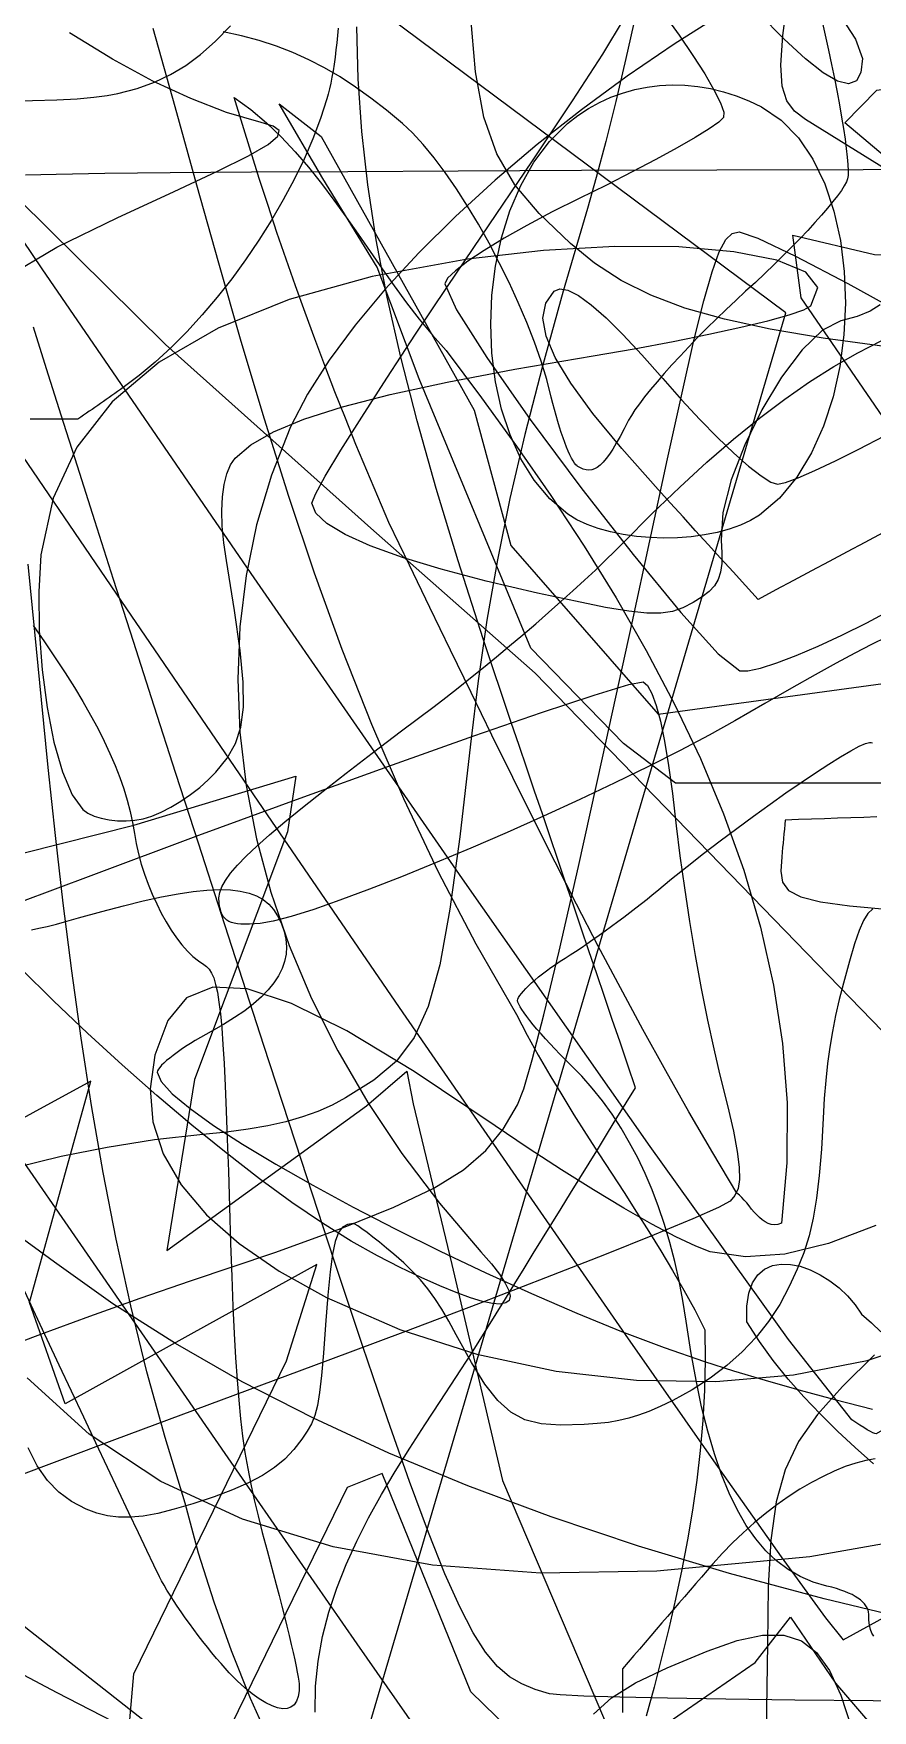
# Model space of a CAD drawing. Extents: x -75 to 75, y -75 to 75.
# Drawn here: x -47.17 to -26.06, y -52.89 to -10.71 of the extents above; entities that cross this region are included whole.
import ezdxf

# ---------------------------------------------------------------- set-up
doc = ezdxf.new("R2010")
doc.units = 0
for name, color, linetype in [('butterfly', 7, 'CONTINUOUS'), ('cat', 7, 'CONTINUOUS'), ('crown', 7, 'CONTINUOUS'), ('darth', 7, 'CONTINUOUS'), ('heart', 7, 'CONTINUOUS'), ('hellokitty', 7, 'CONTINUOUS'), ('ironman', 7, 'CONTINUOUS'), ('jackskellington', 7, 'CONTINUOUS'), ('m4', 7, 'CONTINUOUS'), ('mushroom', 7, 'CONTINUOUS'), ('nes', 7, 'CONTINUOUS'), ('skullbones', 7, 'CONTINUOUS'), ('star', 7, 'CONTINUOUS'), ('stormtrooper', 7, 'CONTINUOUS'), ('thundercats', 7, 'CONTINUOUS'), ('wolf', 7, 'CONTINUOUS')]:
    doc.layers.add(name, color=color, linetype=linetype)

msp = doc.modelspace()

# ---------------------------------------------------------------- linework, layer by layer
at = {"layer": 'butterfly', "color": 7}
for points in [[(-47.878706, -16.855834), (-46.57723, -16.084831), (-45.065696, -15.339849), (-43.62962, -14.682271), (-42.539372, -14.169953), (-41.762502, -13.78139), (-41.266556, -13.495132), (-41.019087, -13.289702), (-40.987636, -13.143652), (-41.139756, -13.035533), (-41.442993, -12.943867), (-42.308402, -12.690629), (-43.212185, -12.345161), (-44.165528, -11.901028), (-45.179643, -11.351767), (-46.265727, -10.690915)], [(-44.408237, -30.459058), (-44.191642, -30.392679), (-43.956774, -30.293873), (-43.711122, -30.167466), (-43.462171, -30.018255), (-43.217409, -29.85101), (-42.984321, -29.670557), (-42.770388, -29.481666), (-42.583103, -29.289162), (-42.295801, -28.931953), (-42.085043, -28.566955), (-41.948803, -28.154036), (-41.885057, -27.65312), (-41.891774, -27.024046), (-41.966944, -26.226769), (-42.108541, -25.221098), (-42.314529, -23.966987), (-42.379979, -23.517379), (-42.418389, -23.097319), (-42.430073, -22.71028), (-42.415285, -22.359619), (-42.374349, -22.048751), (-42.30755, -21.781148), (-42.215178, -21.56014), (-42.097534, -21.389198), (-41.702318, -21.05022), (-41.131239, -20.725439), (-40.367788, -20.410197), (-39.395465, -20.099724), (-38.197753, -19.789308), (-36.758152, -19.474235), (-35.060145, -19.149792), (-33.087231, -18.811239), (-32.053886, -18.63437), (-31.075145, -18.452816), (-30.173478, -18.271743), (-29.371363, -18.096313), (-28.691278, -17.931665), (-28.15569, -17.782962), (-27.787068, -17.655369), (-27.607897, -17.554023), (-27.432932, -17.097924), (-27.738213, -16.713791), (-28.462893, -16.409866), (-29.546118, -16.19439), (-30.927046, -16.07563), (-32.544817, -16.061802), (-34.338585, -16.161228), (-36.247505, -16.382124), (-38.642869, -16.822532), (-40.732733, -17.399817), (-42.519318, -18.115533), (-44.004842, -18.97123), (-45.19153, -19.968434), (-46.081597, -21.108669), (-46.677267, -22.393514), (-46.98076, -23.824493), (-47.037176, -24.749364), (-47.025379, -25.726417), (-46.952586, -26.711824), (-46.826029, -27.661643), (-46.652925, -28.532044), (-46.440502, -29.279115), (-46.195988, -29.858997), (-45.926601, -30.227748), (-45.800939, -30.316705), (-45.644497, -30.390393), (-45.463505, -30.447882), (-45.264189, -30.488211), (-45.052776, -30.510507), (-44.835496, -30.513611), (-44.618574, -30.496678), (-44.408237, -30.458917)], [(-25.971983, -40.688118), (-27.16227, -41.146813), (-28.25989, -41.412949), (-29.25568, -41.482432), (-30.14047, -41.351086), (-30.50527, -41.214688), (-31.003466, -40.978214), (-31.612871, -40.654646), (-32.311286, -40.256967), (-33.076521, -39.79813), (-33.886386, -39.291174), (-34.718684, -38.749082), (-35.551226, -38.184806), (-37.588972, -36.82173), (-39.286936, -35.797799), (-40.67681, -35.106439), (-41.790279, -34.741103), (-42.659026, -34.695185), (-43.314744, -34.962111), (-43.78912, -35.535332), (-44.113834, -36.408274), (-44.234964, -37.253304), (-44.163855, -38.079594), (-43.902257, -38.884689), (-43.451918, -39.666078), (-42.814581, -40.421333), (-41.991994, -41.14797), (-40.985903, -41.843535), (-39.798055, -42.505516)], [(-39.798055, -42.505516), (-37.952959, -43.311881), (-36.013768, -43.928593), (-34.017145, -44.353253), (-31.999761, -44.58349), (-29.998281, -44.616848), (-28.049373, -44.450958), (-26.189707, -44.08342), (-24.455947, -43.511807)], [(-24.214328, -48.422164), (-27.637458, -49.026909), (-31.488213, -49.385811), (-34.411039, -49.436329), (-37.128605, -49.232706), (-39.63206, -48.778328), (-41.912548, -48.076554), (-43.961211, -47.130771), (-45.769194, -45.944337), (-47.327639, -44.520611)]]:
    msp.add_lwpolyline(points, dxfattribs=at)
at = {"layer": 'cat', "color": 7}
for points in [[(-40.083503, -52.929958), (-40.070464, -52.282427), (-40.005508, -51.648669), (-39.892374, -51.027018), (-39.73486, -50.415781), (-39.536757, -49.81335), (-39.301846, -49.21803), (-39.033933, -48.628186), (-38.736775, -48.042123), (-38.413396, -47.458685), (-38.067251, -46.876404), (-37.702795, -46.293248), (-37.324456, -45.707073), (-36.936717, -45.115874), (-36.54401, -44.517563), (-36.15079, -43.910051), (-35.761504, -43.291279), (-35.527655, -42.912424), (-35.293805, -42.53354), (-35.059956, -42.154685), (-34.826107, -41.77583), (-34.592257, -41.396947), (-34.358408, -41.018092), (-34.124561, -40.639237), (-33.890712, -40.260353), (-33.656863, -39.881498), (-33.423013, -39.502643), (-33.189156, -39.12376), (-32.955306, -38.744905), (-32.721457, -38.36605), (-32.487608, -37.987166), (-32.253758, -37.608311), (-32.019909, -37.229456), (-32.215311, -36.654993), (-32.410702, -36.080529), (-32.606104, -35.506066), (-32.801506, -34.931631), (-32.9969, -34.357168), (-33.192302, -33.782704), (-33.387702, -33.208269), (-33.583095, -32.633806), (-33.778498, -32.059342), (-33.973889, -31.484907), (-34.169291, -30.910444), (-34.364693, -30.335981), (-34.560084, -29.761546), (-34.755486, -29.187082), (-34.950888, -28.612619), (-35.146279, -28.038184), (-35.851663, -25.930294), (-36.48027, -23.973365), (-37.034222, -22.151564), (-37.515619, -20.449002), (-37.926566, -18.84979), (-38.269189, -17.338095), (-38.545584, -15.898028), (-38.757852, -14.5137), (-38.908118, -13.169278), (-38.998469, -11.848873), (-39.031048, -10.536596)], [(-25.992443, -46.558368), (-26.228378, -46.600645), (-26.479618, -46.667532), (-26.743839, -46.757786), (-27.018688, -46.870082), (-27.301827, -47.003235), (-27.590918, -47.156002), (-27.883614, -47.327113), (-28.176946, -47.515835), (-28.4683, -47.721208), (-28.755882, -47.941483), (-29.037892, -48.174965), (-29.312526, -48.419906), (-29.577981, -48.674583), (-29.83245, -48.937332), (-30.07415, -49.206374), (-30.216435, -49.371051), (-30.358709, -49.535728), (-30.500992, -49.700376), (-30.643268, -49.865053), (-30.785551, -50.02973), (-30.927825, -50.194406), (-31.07011, -50.359083), (-31.212384, -50.523731), (-31.354669, -50.688408), (-31.496943, -50.853085), (-31.639228, -51.017761), (-31.781502, -51.18241), (-31.923787, -51.347086), (-32.066063, -51.511763), (-32.208346, -51.67644), (-32.350623, -51.841116), (-32.350623, -52.025097), (-32.350623, -52.20905), (-32.350623, -52.39303), (-32.350623, -52.577011), (-32.350623, -52.760992), (-32.350623, -52.944972)]]:
    msp.add_lwpolyline(points, dxfattribs=at)
at = {"layer": 'crown', "color": 7}
for points in [[(-47.367094, -14.258825), (-46.596695, -14.24048), (-45.376146, -14.2227), (-43.730017, -14.205485), (-41.682893, -14.189116), (-39.259343, -14.173876), (-36.483948, -14.159483), (-33.381278, -14.146218), (-29.975917, -14.134083), (-26.292435, -14.123358), (-22.355412, -14.114045), (-18.189422, -14.106143), (-13.819044, -14.099934), (-9.268852, -14.095418), (-4.563423, -14.092596), (0.272667, -14.092596), (7.755807, -14.092596), (14.421119, -14.095418)], [(-34.181923, -52.473605), (-34.54897, -52.359672), (-34.88213, -52.225164), (-35.192925, -52.042764), (-35.492865, -51.785124), (-35.793471, -51.424895), (-36.106258, -50.934732), (-36.44274, -50.287286), (-36.814435, -49.45521), (-37.232858, -48.411185), (-37.709526, -47.127864), (-38.255956, -45.577872), (-38.883661, -43.733888), (-39.60416, -41.568538), (-40.428971, -39.054531), (-41.369607, -36.16449), (-42.437583, -32.871042), (-43.019365, -31.073568), (-43.584834, -29.322549), (-44.131058, -27.627155), (-44.655119, -25.996673), (-45.15408, -24.440302), (-45.62501, -22.967328), (-46.064991, -21.586951), (-46.471089, -20.308399), (-46.840374, -19.140959), (-47.169922, -18.09383)], [(11.367725, -52.782328), (5.941538, -52.778659), (-0.289862, -52.773014), (-3.652145, -52.768781), (-6.929647, -52.762008), (-10.104991, -52.752694), (-13.160801, -52.740841), (-16.079701, -52.727012), (-18.844314, -52.711208), (-21.437264, -52.693428), (-23.841175, -52.673954), (-26.038671, -52.652788), (-28.012374, -52.63021), (-29.74491, -52.606503), (-31.218903, -52.581668), (-32.416973, -52.555985), (-33.321749, -52.529456), (-33.91585, -52.502081), (-34.181923, -52.474141)]]:
    msp.add_lwpolyline(points, dxfattribs=at)
at = {"layer": 'darth', "color": 7}
for points in [[(3.387782, -30.011764), (0.637876, -28.83151), (-2.48814, -27.34863), (-5.965229, -25.576839), (-9.768356, -23.529994), (-13.872484, -21.22184), (-18.252578, -18.666205), (-22.883601, -15.876833), (-27.740519, -12.867526), (-28.017208, -12.660657), (-28.21329, -12.400956), (-28.327999, -12.033277), (-28.36057, -11.50253), (-28.310242, -10.753568), (-28.176244, -9.731247)], [(-32.012263, -10.223414), (-32.263436, -11.336047), (-32.51844, -12.413712), (-32.76961, -13.423193), (-33.009261, -14.3313), (-33.229728, -15.104814), (-33.841504, -17.189505), (-34.364484, -19.072153), (-34.808273, -20.7967), (-35.18248, -22.407117), (-35.496706, -23.947373), (-35.760558, -25.461382), (-35.983641, -26.993143), (-36.175558, -28.586598), (-36.441947, -30.913012), (-36.688954, -32.73549), (-36.944275, -34.13249), (-37.23561, -35.18247), (-37.590651, -35.963915), (-38.037101, -36.555312), (-38.602658, -37.035174), (-39.315015, -37.481904), (-39.655936, -37.661933), (-40.01634, -37.820599), (-40.401931, -37.959367), (-40.818418, -38.079707), (-41.271503, -38.183085), (-41.766899, -38.270941), (-42.310307, -38.344798), (-42.907438, -38.406097), (-44.124437, -38.540689), (-45.316682, -38.725375), (-46.47574, -38.95787), (-47.593174, -39.23583)], [(-48.147255, -43.864049), (-46.984206, -43.422089), (-45.751801, -42.969856), (-44.483748, -42.520389), (-43.213748, -42.086726), (-41.096717, -41.366777), (-39.41222, -40.759604), (-38.099548, -40.232554), (-37.097987, -39.752861), (-36.346833, -39.287787), (-35.785371, -38.804623), (-35.352897, -38.270687), (-34.988695, -37.653184), (-34.832883, -37.25669), (-34.617279, -36.524606), (-34.326616, -35.391286), (-33.945621, -33.790973), (-33.459031, -31.658022), (-32.85157, -28.926676), (-32.107973, -25.53126), (-31.212973, -21.406074), (-30.849229, -19.743898), (-30.55, -18.431537), (-30.302835, -17.429507), (-30.095289, -16.698269), (-29.914904, -16.198312), (-29.749234, -15.890126), (-29.585827, -15.73417), (-29.412232, -15.69099), (-28.94135, -15.854255), (-27.998062, -16.308097), (-26.679619, -16.998441), (-25.083272, -17.871269)], [(-25.945392, -30.41393), (-26.275108, -30.424937), (-26.604826, -30.435944), (-26.934543, -30.44695), (-27.26426, -30.457957), (-27.593977, -30.468964), (-27.923693, -30.47997), (-28.253411, -30.490977), (-28.264643, -30.60666), (-28.275875, -30.722371), (-28.287108, -30.838054), (-28.29834, -30.953765), (-28.309573, -31.069476), (-28.320805, -31.185159), (-28.332038, -31.30087), (-28.34327, -31.416553), (-28.364155, -31.77554), (-28.319832, -32.05288), (-28.167658, -32.263643), (-27.864998, -32.422816), (-27.369219, -32.545527), (-26.637686, -32.646788), (-25.627765, -32.741671)], [(-26.005039, -43.943184), (-26.814557, -44.737442), (-27.444811, -45.445227), (-27.917883, -46.126173), (-28.255849, -46.839913), (-28.480791, -47.646024), (-28.614788, -48.604169), (-28.679919, -49.773895), (-28.698263, -51.214865), (-28.73973, -53.93814)]]:
    msp.add_lwpolyline(points, dxfattribs=at)
at = {"layer": 'heart', "color": 7}
msp.add_lwpolyline([(-58.605194, -3.937902), (-43.850264, -18.525263), (-38.682069, -23.146652), (-34.54575, -26.797902), (-14.322763, -47.638235), (-1.613943, -71.309624), (-0.352763, -74.890318), (0.855501, -73.602679), (7.963973, -57.410179), (19.420432, -41.508707), (23.874251, -37.275374), (29.606889, -31.895541), (31.150292, -30.413874), (33.381611, -28.314846), (41.310292, -21.59443), (48.00425, -15.711846), (67.248278, 6.751265)], dxfattribs=at)
at = {"layer": 'hellokitty', "color": 7}
for points in [[(-33.725561, -22.797938), (-34.179281, -22.413495), (-34.572561, -21.945655), (-34.9054, -21.405708), (-35.177786, -20.804941), (-35.389721, -20.154701), (-35.541198, -19.466305), (-35.632212, -18.751012), (-35.662757, -18.020198), (-35.63283, -17.285122), (-35.542426, -16.557073), (-35.391542, -15.847426), (-35.180168, -15.167468), (-34.908304, -14.52846), (-34.575942, -13.941776), (-34.183077, -13.418706), (-33.72971, -12.970537), (-33.473904, -12.771768), (-33.206306, -12.595548), (-32.928055, -12.441935), (-32.640267, -12.311012), (-32.344081, -12.202921), (-32.040616, -12.117746), (-31.731004, -12.055544), (-31.416371, -12.016456), (-31.097849, -12.000652), (-30.776562, -12.00799), (-30.45364, -12.038808), (-30.130208, -12.093108), (-29.807397, -12.17103), (-29.486335, -12.272601), (-29.168146, -12.397993), (-28.853963, -12.54726), (-28.354319, -12.883048), (-27.922018, -13.328987), (-27.556987, -13.870205), (-27.259157, -14.491856), (-27.02846, -15.179123), (-26.864826, -15.917163), (-26.768187, -16.691101), (-26.738474, -17.486149), (-26.775617, -18.287434), (-26.879547, -19.080112), (-27.050196, -19.849365), (-27.287494, -20.58032), (-27.591372, -21.258162), (-27.961761, -21.868044), (-28.398591, -22.39515), (-28.901796, -22.824608), (-29.125985, -22.960696), (-29.38068, -23.078298), (-29.661553, -23.177442), (-29.964273, -23.258158), (-30.284516, -23.320472), (-30.61795, -23.364414), (-30.960246, -23.390097), (-31.30708, -23.397434), (-31.654118, -23.386428), (-31.997035, -23.357077), (-32.331499, -23.309438), (-32.653184, -23.243567), (-32.957762, -23.159493), (-33.240904, -23.057216), (-33.498279, -22.936791), (-33.725561, -22.798192), (-33.725561, -22.798192), (-33.725561, -22.798192), (-33.725561, -22.798192), (-33.725561, -22.79822), (-33.725561, -22.79822), (-33.725561, -22.79822), (-33.725561, -22.79822), (-33.725561, -22.79822), (-33.725561, -22.79822), (-33.725561, -22.79822), (-33.725561, -22.79822), (-33.725561, -22.79822), (-33.725561, -22.79822), (-33.725561, -22.79822), (-33.725561, -22.79822), (-33.725561, -22.79822)], [(-47.221261, -33.25032), (-47.034109, -33.215804), (-46.824875, -33.16873), (-46.590619, -33.10935), (-46.328398, -33.03792), (-46.03527, -32.954692), (-45.448587, -32.790157), (-44.906407, -32.64724), (-44.407012, -32.525884), (-43.94868, -32.42609), (-43.529696, -32.34783), (-43.148337, -32.291103), (-42.802886, -32.255882), (-42.49162, -32.242053), (-42.212827, -32.249673), (-41.964782, -32.278827), (-41.745766, -32.329457), (-41.554061, -32.40148), (-41.387951, -32.494896), (-41.245711, -32.609704), (-41.125623, -32.745876), (-41.02597, -32.903384), (-40.931744, -33.101758), (-40.863353, -33.29683), (-40.820935, -33.488798), (-40.804623, -33.677887), (-40.814557, -33.864379), (-40.850854, -34.048445), (-40.913657, -34.230365), (-41.003101, -34.410366), (-41.119321, -34.588674), (-41.262447, -34.765515), (-41.432613, -34.941142), (-41.629954, -35.115753), (-41.854605, -35.28963), (-42.106698, -35.462971), (-42.386369, -35.636001), (-42.693748, -35.808975), (-42.832203, -35.885034), (-42.966778, -35.961968), (-43.096773, -36.039184), (-43.221492, -36.116202), (-43.340237, -36.192487), (-43.452313, -36.267502), (-43.557023, -36.340738), (-43.65367, -36.411661), (-43.741554, -36.479733), (-43.819984, -36.544446), (-43.888259, -36.605293), (-43.945683, -36.66171), (-43.991558, -36.713187), (-44.025188, -36.759217), (-44.045875, -36.799236), (-44.05293, -36.832764), (-43.955609, -37.068702), (-43.675258, -37.376917), (-43.229299, -37.748152), (-42.635156, -38.173207), (-41.910251, -38.642853), (-41.072003, -39.14789), (-40.137834, -39.679088), (-39.125169, -40.227249), (-38.051427, -40.783114), (-36.934033, -41.337483), (-35.790403, -41.881156), (-34.637966, -42.404904), (-33.494139, -42.899498), (-32.376344, -43.35571), (-31.302006, -43.764368), (-30.288546, -44.116186), (-29.556182, -44.34806), (-28.760211, -44.584788), (-27.907401, -44.824903), (-27.004523, -45.06688), (-26.058346, -45.309224)], [(-11.110478, -52.890588), (-14.018, -52.549381), (-16.842829, -52.156895), (-19.583065, -51.713665), (-22.236808, -51.22034), (-24.802157, -50.677486), (-27.27721, -50.085751), (-29.660068, -49.445727), (-31.948831, -48.75798), (-34.141593, -48.023158), (-36.236461, -47.241826), (-38.23153, -46.414632), (-40.124899, -45.542142), (-41.914668, -44.624976), (-43.598936, -43.663728), (-45.175802, -42.659016), (-46.643366, -41.611436), (-46.891908, -41.426383), (-47.141364, -41.246494), (-47.390115, -41.072758)]]:
    msp.add_lwpolyline(points, dxfattribs=at)
at = {"layer": 'ironman', "color": 7}
for points in [[(-44.162972, -10.570519), (-43.613761, -12.539188), (-43.067422, -14.509636), (-42.516137, -16.4787), (-41.952093, -18.443164), (-41.36747, -20.399783), (-40.754458, -22.345423), (-40.105237, -24.276839), (-39.411995, -26.190842), (-38.666914, -28.084242), (-37.862177, -29.953795), (-36.989972, -31.79634), (-36.042479, -33.608686), (-35.011888, -35.387589), (-34.746525, -35.899964), (-34.467775, -36.407173), (-34.177625, -36.909783), (-33.878066, -37.408498), (-33.57109, -37.903882), (-33.258689, -38.396614), (-32.942855, -38.887286), (-32.625575, -39.376574), (-32.30884, -39.865073), (-31.994644, -40.35343), (-31.684979, -40.842267), (-31.38183, -41.332233), (-31.087193, -41.823949), (-30.803057, -42.318036), (-30.531415, -42.815142), (-30.274254, -43.315889), (-30.266183, -44.077381), (-30.284443, -44.836671), (-30.327377, -45.593732), (-30.393358, -46.348508), (-30.480742, -47.100997), (-30.587896, -47.851172), (-30.713186, -48.599032), (-30.854969, -49.344522), (-31.011611, -50.087613), (-31.181475, -50.828306), (-31.362924, -51.566571), (-31.554321, -52.302352), (-31.754033, -53.035678)], [(-29.470059, -39.880906), (-30.079137, -38.861011), (-30.675803, -37.833778), (-31.260951, -36.799857), (-31.835474, -35.759784), (-32.40026, -34.714122), (-32.956206, -33.663465), (-33.504206, -32.608406), (-34.045147, -31.549536), (-34.579921, -30.487365), (-35.109427, -29.42254), (-35.634549, -28.355627), (-36.156186, -27.287162), (-36.675227, -26.217766), (-37.192565, -25.148002), (-37.709091, -24.078465), (-38.225702, -23.009689), (-38.507244, -22.356119), (-38.78376, -21.700376), (-39.055226, -21.042544), (-39.321621, -20.382652), (-39.582925, -19.7207), (-39.839113, -19.056744), (-40.090169, -18.390869), (-40.336069, -17.723046), (-40.576791, -17.053333), (-40.812314, -16.381813), (-41.042615, -15.708459), (-41.267679, -15.033327), (-41.487479, -14.356474), (-41.701994, -13.677927), (-41.911205, -12.997715), (-42.115091, -12.315894), (-41.69927, -12.619763), (-41.307334, -12.950302), (-40.93652, -13.30449), (-40.584069, -13.679282), (-40.247226, -14.071627), (-39.923226, -14.478535), (-39.609313, -14.896929), (-39.302727, -15.32379), (-39.000712, -15.75607), (-38.700504, -16.190721), (-38.399347, -16.624722), (-38.094485, -17.055026), (-37.783152, -17.478614), (-37.462593, -17.892436), (-37.130047, -18.293417), (-36.782759, -18.678594), (-35.895387, -19.867342), (-35.016017, -21.085018), (-34.153224, -22.330663), (-33.315577, -23.603316), (-32.511644, -24.901989), (-31.750006, -26.225781), (-31.039223, -27.573731), (-30.387877, -28.944851), (-29.804535, -30.338238), (-29.297765, -31.752877), (-28.876145, -33.187836), (-28.548243, -34.642184), (-28.322631, -36.11496), (-28.207882, -37.605178), (-28.212564, -39.111935), (-28.345251, -40.634213), (-28.436607, -40.664016), (-28.523376, -40.673611), (-28.60594, -40.664862), (-28.684683, -40.640027), (-28.759983, -40.601475), (-28.83222, -40.551268), (-28.901779, -40.491522), (-28.969036, -40.424409), (-29.034379, -40.352076), (-29.098181, -40.276694), (-29.160828, -40.200381), (-29.2227, -40.125338), (-29.284179, -40.05371), (-29.345644, -39.987642), (-29.407477, -39.929278), (-29.470059, -39.880849)], [(-41.18159, -53.7648), (-41.708053, -52.586409), (-42.189908, -51.387472), (-42.625679, -50.168639), (-43.013895, -48.930446), (-43.353081, -47.673513), (-43.858685, -46.027903), (-44.313605, -44.372557), (-44.721904, -42.708292), (-45.087656, -41.035928), (-45.414923, -39.356339), (-45.707777, -37.670372), (-45.970283, -35.978845), (-46.206512, -34.282604), (-46.420526, -32.582526), (-46.616397, -30.8794), (-46.798193, -29.174128), (-46.969979, -27.467502), (-47.135824, -25.760368), (-47.299795, -24.053601)], [(-26.034948, -46.685622), (-26.492168, -46.277754), (-26.938259, -45.862126), (-27.370392, -45.437212), (-27.785739, -45.001404), (-28.181469, -44.553151), (-28.554756, -44.090899), (-28.90277, -43.61304), (-29.22268, -43.118051), (-29.223527, -42.722093), (-29.173356, -42.395195), (-29.077954, -42.13349), (-28.943057, -41.933197), (-28.77441, -41.790449), (-28.577752, -41.701465), (-28.358821, -41.662377), (-28.123358, -41.669432), (-27.877104, -41.71868), (-27.625799, -41.806367), (-27.375183, -41.928682), (-27.130996, -42.081759), (-26.898979, -42.261789), (-26.684872, -42.46496), (-26.494414, -42.687436), (-26.333346, -42.925406), (-26.086578, -43.140403), (-25.844016, -43.36381)]]:
    msp.add_lwpolyline(points, dxfattribs=at)
at = {"layer": 'jackskellington', "color": 7}
for points in [[(-45.043581, -12.215564), (-44.562293, -12.085573), (-44.124485, -11.929927), (-43.719431, -11.741431), (-43.336419, -11.512916), (-42.964729, -11.237241), (-42.593647, -10.907267), (-42.212455, -10.515796)], [(-57.515057, -10.602805), (-56.905536, -11.006016), (-56.273926, -11.35552), (-55.579724, -11.675871), (-54.782432, -11.991677), (-53.841554, -12.327494), (-53.719084, -12.342734), (-53.452784, -12.357409), (-53.059358, -12.370956), (-52.555501, -12.383091), (-51.957918, -12.393816), (-51.283308, -12.402282), (-50.548371, -12.408491), (-49.769807, -12.411878), (-48.776786, -12.411652), (-47.922344, -12.405443), (-47.194659, -12.392743), (-46.581904, -12.372988), (-46.072253, -12.345894), (-45.653881, -12.310899), (-45.314966, -12.267465), (-45.043581, -12.215197)], [(-26.051189, -32.726657), (-26.171153, -32.846488), (-26.281753, -33.022426), (-26.39101, -33.269906), (-26.506953, -33.604368), (-26.637607, -34.041304), (-26.790994, -34.596153), (-26.897738, -35.010286), (-26.989784, -35.411465), (-27.068321, -35.807564), (-27.134526, -36.206513), (-27.189586, -36.616159), (-27.23468, -37.044403), (-27.270993, -37.499119), (-27.299706, -37.988239), (-27.344634, -38.770418), (-27.398072, -39.435418), (-27.464554, -40.005817), (-27.548617, -40.504165), (-27.654796, -40.953068), (-27.787627, -41.375103), (-27.951644, -41.792876), (-28.151385, -42.228966), (-28.393446, -42.67897), (-28.67137, -43.102839), (-28.985041, -43.500434), (-29.334347, -43.871669), (-29.71918, -44.216403), (-30.139423, -44.534581), (-30.594972, -44.826032), (-31.085708, -45.090671), (-31.403338, -45.243156), (-31.684869, -45.366995), (-31.942797, -45.465547), (-32.189615, -45.542227), (-32.437824, -45.600449), (-32.699912, -45.643629), (-32.988383, -45.675182), (-33.315727, -45.698606), (-33.90554, -45.715822), (-34.39355, -45.681306), (-34.803836, -45.578041), (-35.160475, -45.389178), (-35.487542, -45.097727), (-35.809115, -44.68684), (-36.149269, -44.139582), (-36.532081, -43.438994), (-36.718217, -43.095925), (-36.894688, -42.794737), (-37.067767, -42.527275), (-37.243726, -42.285467), (-37.428839, -42.061242), (-37.629378, -41.846499), (-37.851619, -41.63311), (-38.101832, -41.412977), (-38.286825, -41.257783), (-38.463646, -41.11306), (-38.628125, -40.981996), (-38.776089, -40.86778), (-38.90336, -40.773518), (-39.00577, -40.702426), (-39.079142, -40.657638), (-39.119305, -40.642398), (-39.271349, -40.663846), (-39.394881, -40.733386), (-39.494945, -40.869361), (-39.576584, -41.090143), (-39.644842, -41.413993), (-39.704769, -41.859312), (-39.761406, -42.444386), (-39.819797, -43.187562), (-39.874167, -43.904604), (-39.92258, -44.463291), (-39.97084, -44.891789), (-40.024744, -45.218236), (-40.090093, -45.470825), (-40.172685, -45.677694), (-40.278318, -45.867008), (-40.412797, -46.066906), (-40.617532, -46.330022), (-40.846488, -46.566948), (-41.107377, -46.782227), (-41.407907, -46.98046), (-41.755788, -47.166162), (-42.158725, -47.343962), (-42.624429, -47.518375), (-43.160611, -47.694002), (-43.629557, -47.83119), (-44.041269, -47.93296), (-44.405203, -47.999818), (-44.730808, -48.032189), (-45.027542, -48.029367), (-45.304857, -47.994202), (-45.572203, -47.92596), (-45.839041, -47.825094), (-45.839041, -47.825094), (-45.839041, -47.825094), (-45.839041, -47.825094), (-45.839041, -47.825094), (-45.839041, -47.825094), (-45.839041, -47.825094), (-45.839041, -47.825094), (-45.839061, -47.825292)], [(-45.839061, -47.823203), (-46.208281, -47.633494), (-46.531626, -47.398064), (-46.81695, -47.103762), (-47.072098, -46.73741), (-47.30492, -46.285854)], [(-33.079405, -52.980335), (-32.628857, -52.57718), (-32.019762, -52.199764), (-31.224556, -51.817212), (-30.215673, -51.398677), (-29.461722, -51.134319), (-28.825619, -50.996905), (-28.291491, -50.994083), (-27.843463, -51.135561), (-27.465667, -51.429016), (-27.142227, -51.882801), (-26.857273, -52.505326), (-26.594931, -53.304918)]]:
    msp.add_lwpolyline(points, dxfattribs=at)
at = {"layer": 'm4', "color": 7}
msp.add_lwpolyline([(-25.868905, -17.529611), (-26.118793, -17.691917), (-26.446085, -17.825211), (-26.851748, -17.931016), (-27.315955, -18.170002), (-27.825141, -18.665612), (-28.344371, -19.353924), (-28.838703, -20.171042), (-29.273204, -21.053014), (-29.612931, -21.935975), (-29.82295, -22.756), (-29.868323, -23.449138), (-29.849724, -23.770194), (-29.85297, -24.036386), (-29.88238, -24.257281), (-29.942242, -24.442475), (-30.036866, -24.601592), (-30.170549, -24.744199), (-30.347595, -24.879863), (-30.572309, -25.01818), (-30.831084, -25.15201), (-31.089064, -25.243196), (-31.379538, -25.289763), (-31.735804, -25.289706), (-32.191147, -25.241051), (-32.778867, -25.141765), (-33.532247, -24.989873), (-34.484587, -24.783371), (-35.777746, -24.481337), (-36.913354, -24.181053), (-37.886829, -23.884324), (-38.693584, -23.593014), (-39.329038, -23.308901), (-39.788609, -23.033876), (-40.067713, -22.769744), (-40.161766, -22.518312), (-40.074743, -22.297445), (-39.825335, -21.844902), (-39.431025, -21.188142), (-38.909303, -20.354768), (-38.277659, -19.37224), (-37.553581, -18.268158), (-36.754554, -17.070012), (-35.898066, -15.805374), (-34.60855, -13.907712), (-33.603537, -12.403835), (-32.846481, -11.229113), (-32.300847, -10.318946)], dxfattribs=at)
at = {"layer": 'mushroom', "color": 7}
for points in [[(-39.503107, -10.5721), (-39.519166, -10.75577), (-39.537623, -10.939101), (-39.55831, -11.120711), (-39.581057, -11.299245), (-39.605695, -11.473348), (-39.632083, -11.641665), (-39.660023, -11.802842), (-39.689374, -11.955496), (-39.719964, -12.098301), (-39.751632, -12.229873), (-39.784215, -12.34883), (-39.945527, -12.847206), (-40.138147, -13.353936), (-40.359903, -13.865943), (-40.608639, -14.380209), (-40.882189, -14.893627), (-41.178393, -15.403151), (-41.495083, -15.905704), (-41.8301, -16.398239), (-42.181278, -16.877706), (-42.546456, -17.341002), (-42.923471, -17.785079), (-43.310161, -18.206888), (-43.70436, -18.603354), (-44.103905, -18.9714), (-44.506636, -19.307978), (-44.910386, -19.61004), (-44.981523, -19.660078), (-45.052657, -19.710088), (-45.123794, -19.760098), (-45.194931, -19.810136), (-45.266068, -19.860146), (-45.337202, -19.910184), (-45.408339, -19.960194), (-45.479476, -20.010232), (-45.550613, -20.060241), (-45.621747, -20.110279), (-45.692884, -20.160289), (-45.764021, -20.210299), (-45.835158, -20.260337), (-45.906292, -20.310347), (-45.977429, -20.360385), (-46.048566, -20.410394), (-46.249717, -20.410394), (-46.450868, -20.410394), (-46.652019, -20.410394), (-46.85317, -20.410394), (-47.054321, -20.410394), (-47.255472, -20.410394)], [(-48.268647, -51.552996), (-46.582564, -52.442363), (-44.90035, -53.300967)]]:
    msp.add_lwpolyline(points, dxfattribs=at)
at = {"layer": 'nes', "color": 7}
for points in [[(-57.410088, -6.919213), (-54.734169, -10.761555), (-51.695144, -15.157138), (-48.367521, -19.999479), (-44.825813, -25.182038), (-41.286814, -30.363949), (-37.966958, -35.20437), (-34.940212, -39.596905), (-32.280544, -43.435212), (-30.061922, -46.612922), (-28.35831, -49.023607), (-27.243676, -50.5609), (-26.791987, -51.118458), (-25.682153, -50.498896), (-22.681252, -48.662589), (-17.995512, -45.739726), (-11.831158, -41.86044), (-4.394416, -37.154893), (4.108486, -31.753301), (13.471324, -25.785796), (23.487872, -19.382541), (33.513742, -12.971186), (42.903301, -6.980455)], [(-45.734063, -41.521181), (-47.886535, -38.399295), (-50.039008, -35.277381), (-52.191483, -32.155496), (-54.343955, -29.033582), (-56.496427, -25.911696), (-58.648899, -22.78981), (-60.801374, -19.667896), (-62.953846, -16.54601), (-62.993516, -15.450875), (-63.033182, -14.35574), (-63.072851, -13.260577), (-63.11252, -12.165442), (-63.152189, -11.070306), (-63.191856, -9.975171)], [(-26.581862, -45.577843), (-28.170155, -43.556427), (-31.652131, -38.705252), (-36.376734, -31.969257), (-41.692912, -24.293462), (-46.949611, -16.622888), (-51.495777, -9.902471)], [(-31.322907, -10.198127), (-30.925364, -10.745497), (-30.574767, -11.257166), (-30.279126, -11.72001), (-30.04645, -12.120935), (-29.884751, -12.446874), (-29.802043, -12.684674), (-29.806333, -12.821298), (-29.924606, -12.934243), (-30.168579, -13.104282), (-30.523352, -13.323032), (-30.974036, -13.582169), (-31.505731, -13.873338), (-32.103545, -14.188213), (-32.75258, -14.518413), (-33.43794, -14.85564), (-34.118189, -15.195097), (-34.752565, -15.531704), (-35.327201, -15.856682), (-35.828227, -16.161228), (-36.241781, -16.436536), (-36.553992, -16.673857), (-36.750995, -16.864357), (-36.81892, -16.999287), (-36.528739, -17.65695), (-35.763468, -18.859499), (-34.66962, -20.414543), (-33.393702, -22.129636), (-32.082224, -23.812386), (-30.881698, -25.270402), (-29.938633, -26.311294), (-29.399538, -26.742671), (-29.19062, -26.739284), (-28.872959, -26.668616), (-28.462286, -26.5371), (-27.974327, -26.351059), (-27.424817, -26.116871), (-26.829484, -25.840943), (-26.20406, -25.529623), (-25.564275, -25.189263)], [(-26.95867, -10.127346), (-26.487066, -10.852205), (-26.309557, -11.337035), (-26.347664, -11.685974), (-26.463404, -11.896992), (-26.65891, -11.969184), (-26.936311, -11.90162), (-27.297738, -11.693368), (-27.745324, -11.343526), (-28.281198, -10.851161), (-28.907492, -10.215342)], [(-25.801714, -23.271196), (-26.249811, -23.509618), (-26.697908, -23.748039), (-27.146004, -23.98646), (-27.594101, -24.224882), (-28.042198, -24.463303), (-28.490297, -24.701724), (-28.938392, -24.940146), (-29.25239, -24.594903), (-29.566387, -24.249661), (-29.880382, -23.904418), (-30.19438, -23.559176), (-30.508377, -23.213934), (-30.822375, -22.868691), (-31.13637, -22.523449), (-31.450367, -22.178206), (-32.361909, -21.149168), (-33.093302, -20.261014), (-33.651156, -19.501187), (-34.042076, -18.857043), (-34.272666, -18.316023), (-34.349535, -17.86554), (-34.27929, -17.49295), (-34.068535, -17.185667), (-33.925798, -17.124848), (-33.721604, -17.163625), (-33.458249, -17.300136), (-33.138017, -17.532574), (-32.7632, -17.859077), (-32.336094, -18.277839), (-31.85898, -18.786968), (-31.334157, -19.384658), (-30.864988, -19.919074), (-30.402953, -20.417676), (-29.95991, -20.869485), (-29.547704, -21.263609), (-29.178194, -21.589152), (-28.863228, -21.835193), (-28.614661, -21.990811), (-28.444348, -22.04511), (-28.249708, -22.004357), (-27.931425, -21.887489), (-27.506236, -21.702746), (-26.990885, -21.458314), (-26.402112, -21.162404), (-25.756659, -20.823144)], [(8.366077, -24.714594), (1.899719, -28.78294), (-5.514709, -33.414771), (-12.942803, -38.028004), (-19.450159, -42.040696), (-24.102374, -44.870764), (-25.965045, -45.936237), (-25.996679, -45.927771), (-26.046364, -45.905757), (-26.111569, -45.872032), (-26.189766, -45.827977), (-26.278425, -45.775032), (-26.375014, -45.714693), (-26.477004, -45.648427), (-26.581862, -45.577759)], [(9.125371, -42.044844), (1.690602, -46.956668), (-5.258445, -51.538941), (-11.568746, -55.691418), (-17.087277, -59.313796), (-21.661016, -62.305775), (-25.136937, -64.567081), (-27.362019, -65.997383), (-28.183236, -66.496465), (-28.601193, -65.986715), (-29.670522, -64.525764), (-31.319233, -62.216057), (-33.475346, -59.160014), (-36.066868, -55.46008), (-39.02182, -51.218675), (-42.268213, -46.538274), (-45.734063, -41.521294)]]:
    msp.add_lwpolyline(points, dxfattribs=at)
at = {"layer": 'skullbones', "color": 7}
for points in [[(-25.758868, -18.577559), (-27.302569, -18.368771), (-28.636206, -18.143981), (-29.785372, -17.894778), (-30.77567, -17.612782), (-31.632692, -17.289638), (-32.382037, -16.916963), (-33.049297, -16.48632), (-33.660077, -15.989355), (-34.445854, -15.237543), (-35.055562, -14.514349), (-35.5113, -13.734879), (-35.835178, -12.814101), (-36.0493, -11.667094), (-36.175775, -10.208908)], [(-48.418654, -32.896809), (-45.714387, -31.884308), (-43.006145, -30.875336), (-40.461839, -29.94087), (-38.138416, -29.100892), (-36.092838, -28.375326), (-34.382058, -27.784156), (-33.063033, -27.34736), (-32.192716, -27.084894), (-31.828068, -27.016709), (-31.716526, -27.111056), (-31.607181, -27.307623), (-31.500016, -27.606581), (-31.395007, -28.007986), (-31.292131, -28.511922), (-31.191369, -29.118502), (-31.092699, -29.82784), (-30.996097, -30.640019), (-30.904883, -31.390081), (-30.791754, -32.199861), (-30.661187, -33.043762), (-30.517663, -33.896186), (-30.365666, -34.731535), (-30.209676, -35.524269), (-30.054172, -36.248734), (-29.903634, -36.879359), (-29.706395, -37.672319), (-29.559315, -38.314826), (-29.460836, -38.825987), (-29.409413, -39.224852), (-29.403486, -39.53047), (-29.441507, -39.761949), (-29.52192, -39.938366), (-29.643177, -40.0788), (-29.930948, -40.234784), (-30.580909, -40.52234), (-31.551555, -40.925043), (-32.801385, -41.426439), (-34.288888, -42.010075), (-35.972567, -42.659496), (-37.810911, -43.35825), (-39.762419, -44.089883), (-45.126752, -46.084235), (-49.024444, -47.538582)]]:
    msp.add_lwpolyline(points, dxfattribs=at)
at = {"layer": 'star', "color": 7}
msp.add_lwpolyline([(47.49093, -73.695502), (0.780248, -39.238596), (-45.095722, -74.904175), (-28.237284, -17.734166), (-74.804253, 16.935468), (-17.674481, 17.811548), (-0.578486, 74.904172), (17.871219, 18.275578), (75.004095, 18.891136), (29.276864, -16.983342), (47.49093, -73.695502)], dxfattribs=at)
at = {"layer": 'stormtrooper', "color": 7}
for points in [[(-27.335485, -10.369238), (-27.248435, -10.748319), (-27.165979, -11.121022), (-27.088498, -11.48506), (-27.016372, -11.838233), (-26.949982, -12.178283), (-26.889706, -12.502951), (-26.835926, -12.809981), (-26.789022, -13.09717), (-26.749374, -13.362261), (-26.717361, -13.602997), (-26.693363, -13.817147), (-26.677765, -14.002454), (-26.670941, -14.156689), (-26.673283, -14.277593), (-26.685154, -14.362908), (-26.714175, -14.440209), (-26.766828, -14.537548), (-26.841801, -14.653456), (-26.937778, -14.786468), (-27.053444, -14.935199), (-27.187485, -15.098126), (-27.338586, -15.273837), (-27.505433, -15.460866), (-27.68671, -15.6578), (-27.881104, -15.863145), (-28.0873, -16.075461), (-28.303982, -16.293308), (-28.529839, -16.515248), (-28.763553, -16.739812), (-29.003808, -16.965534), (-29.249294, -17.191001), (-29.496749, -17.418613), (-29.742782, -17.650656), (-29.985888, -17.885493), (-30.224558, -18.121431), (-30.457278, -18.356833), (-30.682545, -18.590005), (-30.898846, -18.819282), (-31.104671, -19.043056), (-31.298512, -19.259605), (-31.478861, -19.467292), (-31.644206, -19.664453), (-31.793042, -19.849421), (-31.923855, -20.020561), (-32.035138, -20.17615), (-32.125381, -20.31458), (-32.193078, -20.434158), (-32.30385, -20.647969), (-32.40703, -20.839626), (-32.503395, -21.009891), (-32.593712, -21.159412), (-32.678754, -21.288896), (-32.759294, -21.399019), (-32.836107, -21.490459), (-32.909959, -21.563921), (-32.981623, -21.620084), (-33.051877, -21.659623), (-33.121487, -21.68333), (-33.19123, -21.691796), (-33.261873, -21.685587), (-33.33419, -21.66555), (-33.408953, -21.632388), (-33.487033, -21.586499)], [(-33.487033, -21.585286), (-33.519062, -21.55791), (-33.553815, -21.515464), (-33.590955, -21.458963), (-33.630148, -21.389339), (-33.671058, -21.307438), (-33.713355, -21.214192), (-33.756704, -21.110447), (-33.800768, -20.997106), (-33.845212, -20.875073), (-33.889707, -20.745223), (-33.933912, -20.608458), (-33.977498, -20.465654), (-34.020131, -20.317713), (-34.061471, -20.165482), (-34.101188, -20.009921), (-34.138949, -19.851848), (-34.253094, -19.410792), (-34.396169, -18.947354), (-34.565409, -18.466702), (-34.758035, -17.973914), (-34.971276, -17.474042), (-35.202365, -16.972222), (-35.448528, -16.473536), (-35.70699, -15.98309), (-35.974982, -15.505937), (-36.249731, -15.047241), (-36.528468, -14.612026), (-36.808416, -14.205428), (-37.086808, -13.832528), (-37.360871, -13.498434), (-37.627831, -13.208196), (-37.884918, -12.966981), (-38.285296, -12.63458), (-38.678477, -12.330005), (-39.067526, -12.052158), (-39.455502, -11.799936), (-39.845471, -11.572239), (-40.240498, -11.367994), (-40.643646, -11.186102), (-41.05798, -11.025433), (-41.486559, -10.884915), (-41.932451, -10.763474), (-42.398719, -10.660012)], [(-25.705733, -25.891884), (-26.081552, -26.074566), (-26.500328, -26.290918), (-26.970093, -26.544325), (-27.498872, -26.83826), (-28.094697, -27.17608), (-28.765593, -27.5612), (-29.519595, -27.997036), (-30.165715, -28.358506), (-30.894051, -28.743598), (-31.689867, -29.146019), (-32.538416, -29.559474), (-33.424963, -29.9777), (-34.33476, -30.394372), (-35.253075, -30.803228), (-36.165158, -31.197972), (-37.056274, -31.572312), (-37.911679, -31.919981), (-38.716633, -32.234659), (-39.456394, -32.510108), (-40.116224, -32.740006), (-40.681379, -32.91806), (-41.13712, -33.037976), (-41.468706, -33.093518), (-41.607847, -33.103395), (-41.733718, -33.109322), (-41.847022, -33.112144), (-41.948475, -33.10904), (-42.038781, -33.100855), (-42.11865, -33.087309), (-42.188793, -33.068118), (-42.249917, -33.042718), (-42.302735, -33.010939), (-42.347952, -32.97236), (-42.386278, -32.926611), (-42.418426, -32.873356), (-42.445096, -32.812227), (-42.466997, -32.742856), (-42.484861, -32.664907), (-42.499367, -32.578039), (-42.504673, -32.450982), (-42.482378, -32.316278), (-42.4286, -32.170397), (-42.339432, -32.009756), (-42.210967, -31.830771), (-42.039311, -31.629885), (-41.820555, -31.403571), (-41.550799, -31.148188), (-41.226145, -30.860237), (-40.842686, -30.536133), (-40.396524, -30.172292), (-39.883757, -29.765158), (-39.300483, -29.311175), (-38.642801, -28.80676), (-37.906805, -28.248355), (-37.0886, -27.632376), (-36.792848, -27.407558), (-36.485415, -27.168488), (-36.168742, -26.917254), (-35.845273, -26.656), (-35.517452, -26.386845), (-35.187721, -26.111876), (-34.858523, -25.83321), (-34.532302, -25.552963), (-34.2115, -25.273281), (-33.898563, -24.996252), (-33.595934, -24.723964), (-33.306055, -24.45859), (-33.031371, -24.202191), (-32.774323, -23.95694), (-32.537358, -23.724897), (-32.322914, -23.508178), (-31.607568, -22.787524), (-30.908346, -22.115101), (-30.224815, -21.490628), (-29.556538, -20.913907), (-28.903078, -20.384599), (-28.264, -19.902479), (-27.638872, -19.467292), (-27.027254, -19.078757), (-26.428711, -18.736619), (-25.84281, -18.440624)], [(-47.175973, -25.598429), (-46.888174, -26.01132), (-46.619801, -26.408068), (-46.370373, -26.789689), (-46.139394, -27.157142), (-45.926383, -27.511501), (-45.730849, -27.853695), (-45.552304, -28.184798), (-45.39026, -28.505741), (-45.244233, -28.817569), (-45.113727, -29.121268), (-44.998262, -29.417827), (-44.897348, -29.70829), (-44.810494, -29.993645), (-44.737215, -30.274851), (-44.677022, -30.552953), (-44.629428, -30.828966), (-44.584369, -31.083362), (-44.525904, -31.340551), (-44.455077, -31.598474), (-44.372934, -31.855239), (-44.280511, -32.108844), (-44.178852, -32.357313), (-44.069006, -32.598669), (-43.95201, -32.830994), (-43.828908, -33.052257), (-43.700742, -33.260508), (-43.568558, -33.453802), (-43.433396, -33.630135), (-43.296301, -33.787558), (-43.158311, -33.924069), (-43.020474, -34.037748), (-42.88383, -34.126592), (-42.811463, -34.17694), (-42.745976, -34.246649), (-42.686814, -34.340996), (-42.633409, -34.465315), (-42.585203, -34.624912), (-42.541627, -34.825092), (-42.502122, -35.071133), (-42.466125, -35.36837), (-42.433073, -35.722079), (-42.402404, -36.137595), (-42.373553, -36.620223), (-42.345951, -37.175269), (-42.319056, -37.808012), (-42.292273, -38.523784), (-42.265067, -39.327891), (-42.236873, -40.225612), (-42.20775, -41.145995), (-42.178842, -41.977083), (-42.149245, -42.727201), (-42.118051, -43.404563), (-42.084357, -44.017465), (-42.047256, -44.574148), (-42.005845, -45.082854), (-41.959214, -45.551879), (-41.906461, -45.989464), (-41.846681, -46.40388), (-41.778967, -46.803365), (-41.702414, -47.19619), (-41.616114, -47.590652), (-41.519167, -47.994964), (-41.410661, -48.417394), (-41.289698, -48.866212), (-41.211181, -49.154643), (-41.134521, -49.440591), (-41.060127, -49.722361), (-40.988415, -49.998234), (-40.919789, -50.266458), (-40.85467, -50.52534), (-40.793461, -50.773159), (-40.736582, -51.008194), (-40.684436, -51.228694), (-40.637443, -51.432967), (-40.59601, -51.619318), (-40.560549, -51.78597), (-40.531471, -51.93123), (-40.509204, -52.053376), (-40.494133, -52.150686), (-40.486683, -52.221467), (-40.486118, -52.395627), (-40.507285, -52.540999), (-40.548935, -52.657868), (-40.609963, -52.746514), (-40.689259, -52.807248), (-40.785711, -52.840296), (-40.898205, -52.84594), (-41.025634, -52.824492), (-41.166881, -52.776344), (-41.320836, -52.701697), (-41.486384, -52.600859), (-41.662421, -52.474084), (-41.847826, -52.321684), (-42.041493, -52.143941), (-42.242308, -51.941136), (-42.449157, -51.713552), (-42.449155, -51.713552), (-42.449149, -51.713552), (-42.449143, -51.713552), (-42.44914, -51.713552), (-42.449138, -51.713552), (-42.449132, -51.713552), (-42.449129, -51.713552), (-42.449123, -51.713552), (-42.449118, -51.713552), (-42.449115, -51.713552), (-42.449112, -51.713552), (-42.449107, -51.713552), (-42.449104, -51.713552), (-42.449098, -51.713552), (-42.449092, -51.713552), (-42.449214, -51.713552)], [(-26.026726, -51.019963), (-26.071858, -50.948306), (-26.106569, -50.857487), (-26.131241, -50.747534), (-26.146255, -50.618389), (-26.151992, -50.470024), (-26.156748, -50.414681), (-26.170012, -50.36055), (-26.191707, -50.30769), (-26.221753, -50.256185), (-26.26007, -50.206034), (-26.30658, -50.15735), (-26.361205, -50.110163), (-26.423865, -50.064528), (-26.494481, -50.020473), (-26.572976, -49.978083), (-26.65927, -49.937415), (-26.753283, -49.898496), (-26.854939, -49.861412), (-26.964157, -49.826191), (-27.080858, -49.792889), (-27.204965, -49.761562), (-27.549359, -49.659567), (-27.874581, -49.520798), (-28.181225, -49.344184), (-28.469886, -49.128594), (-28.741156, -48.872929), (-28.99563, -48.576031), (-29.233901, -48.2368), (-29.456563, -47.854135), (-29.664211, -47.426879), (-29.857435, -46.953987), (-30.036835, -46.434247), (-30.202999, -45.866613), (-30.356522, -45.249958), (-30.498, -44.583123), (-30.628026, -43.865037), (-30.747191, -43.09457), (-30.828609, -42.57991), (-30.923653, -42.079614), (-31.032272, -41.593797), (-31.15441, -41.122542), (-31.290009, -40.66602), (-31.439017, -40.224314), (-31.601376, -39.797537), (-31.777037, -39.38586), (-31.965942, -38.989366), (-32.168036, -38.608196), (-32.383264, -38.242464), (-32.611574, -37.892283), (-32.85291, -37.557765), (-33.107215, -37.23908), (-33.374434, -36.936284), (-33.654517, -36.649546), (-33.790165, -36.515942), (-33.922005, -36.382846), (-34.049363, -36.251104), (-34.171549, -36.12148), (-34.287883, -35.994847), (-34.397685, -35.872024), (-34.50027, -35.753857), (-34.59495, -35.641138), (-34.681056, -35.53474), (-34.757891, -35.435426), (-34.824777, -35.344099), (-34.881035, -35.26152), (-34.925979, -35.188538), (-34.958929, -35.125997), (-34.979192, -35.074718), (-34.986107, -35.035545), (-34.979926, -34.999167), (-34.961779, -34.956212), (-34.932298, -34.90719), (-34.892084, -34.852637), (-34.841753, -34.793116), (-34.781905, -34.729193), (-34.713156, -34.661403), (-34.636117, -34.590283), (-34.551403, -34.516397), (-34.459616, -34.440282), (-34.361374, -34.362473), (-34.257282, -34.283564), (-34.147958, -34.204034), (-34.034005, -34.124475), (-33.916039, -34.045453), (-33.794672, -33.967475), (-33.667488, -33.886252), (-33.532453, -33.797747), (-33.390758, -33.702807), (-33.243585, -33.602308), (-33.092122, -33.497124), (-32.937552, -33.388101), (-32.781059, -33.276115), (-32.623836, -33.162013), (-32.467065, -33.046697), (-32.31193, -32.931014), (-32.159617, -32.815811), (-32.011315, -32.701991), (-31.868206, -32.590428), (-31.731481, -32.481942), (-31.602319, -32.377407), (-31.481909, -32.277726), (-31.111066, -31.9716), (-30.719051, -31.65695), (-30.311448, -31.3377), (-29.893841, -31.017773), (-29.471809, -30.701007), (-29.050931, -30.391353), (-28.636793, -30.092677), (-28.234976, -29.808874), (-27.851062, -29.543868), (-27.490631, -29.301552), (-27.159266, -29.085821), (-26.862546, -28.90057), (-26.606056, -28.749694), (-26.395377, -28.637116), (-26.23609, -28.566701), (-26.133778, -28.54243), (-26.095514, -28.545252), (-26.056326, -28.55005)], [(-42.449214, -51.713834), (-42.562343, -51.582178), (-42.676987, -51.444594), (-42.792351, -51.30227), (-42.907644, -51.156276), (-43.022071, -51.007742), (-43.134839, -50.857826), (-43.245154, -50.707599), (-43.352223, -50.558219), (-43.455254, -50.410786), (-43.553453, -50.266429), (-43.646025, -50.12625), (-43.732176, -49.991404), (-43.811117, -49.862993), (-43.88205, -49.742145), (-43.944184, -49.629962), (-43.996726, -49.5276), (-44.138548, -49.235387), (-44.317271, -48.863587), (-44.528266, -48.422051), (-44.766905, -47.920626), (-45.028556, -47.36908), (-45.308596, -46.777316), (-45.602392, -46.155101), (-45.905321, -45.512311), (-46.212749, -44.858741), (-46.520052, -44.204268), (-46.8226, -43.558684), (-47.115764, -42.931812), (-47.394916, -42.33353)]]:
    msp.add_lwpolyline(points, dxfattribs=at)
at = {"layer": 'thundercats', "color": 7}
for points in [[(-29.839912, -10.21252), (-31.045119, -10.973843), (-32.228635, -11.781055), (-33.380593, -12.626085), (-34.491123, -13.500889), (-35.550354, -14.397424), (-36.548416, -15.307591), (-37.475442, -16.223374), (-38.321559, -17.136701), (-39.076898, -18.039502), (-39.731594, -18.923704), (-40.275772, -19.781321), (-40.699563, -20.604225), (-41.181249, -21.817611), (-41.553867, -23.063453), (-41.818475, -24.337206), (-41.976127, -25.634243), (-42.027881, -26.95002), (-41.974795, -28.279935), (-41.817925, -29.619447), (-41.558326, -30.963953), (-41.197053, -32.308883), (-40.735168, -33.649636), (-40.173721, -34.981669), (-39.513775, -36.300409), (-38.756381, -37.601256), (-37.902597, -38.879666), (-36.953484, -40.131011), (-35.910091, -41.350747), (-35.647246, -41.653318), (-35.442821, -41.916462), (-35.296464, -42.140207), (-35.207812, -42.324498), (-35.176511, -42.469335), (-35.202193, -42.574745), (-35.284514, -42.640644), (-35.423105, -42.667173), (-35.617613, -42.65419), (-35.867679, -42.601584), (-36.172942, -42.509467), (-36.533043, -42.377782), (-36.94763, -42.20653), (-37.416339, -41.995681), (-37.938814, -41.745266), (-38.514697, -41.455254), (-39.177208, -41.086869), (-39.89863, -40.635286), (-40.669602, -40.108856), (-41.480763, -39.516049), (-42.322753, -38.865244), (-43.186206, -38.164882), (-44.061764, -37.423343), (-44.940065, -36.649094), (-45.811748, -35.85049), (-46.667451, -35.035968), (-47.497814, -34.213968)], [(-47.637505, -50.588953), (-44.141111, -53.332266)]]:
    msp.add_lwpolyline(points, dxfattribs=at)
at = {"layer": 'wolf', "color": 7}
for points in [[(-10.473105, -7.811543), (-10.448862, -10.978358), (-10.281659, -13.993931), (-9.9084, -16.616227), (-10.236459, -18.206182), (-14.959624, -23.785659), (-16.850654, -25.27266), (-19.485207, -25.073411), (-23.849979, -23.184498), (-27.849123, -17.35548), (-28.06534, -15.777999), (-26.005195, -16.262687), (-19.91022, -16.431118), (-20.524214, -15.942337), (-22.774907, -15.355174), (-25.581736, -13.939519), (-26.751864, -12.949483), (-25.952693, -12.134792), (-19.988183, -11.314485), (-13.770283, -10.783174), (-12.619192, -4.303013)], [(-24.202137, -29.56447), (-31.010473, -29.56447), (-32.325976, -28.563484), (-34.651196, -26.168603), (-37.465169, -19.38971), (-38.52214, -16.582897), (-39.884883, -14.352636), (-40.987345, -12.473233), (-39.927934, -13.300088), (-36.079836, -20.178013), (-35.155657, -23.58579), (-31.453726, -27.828126), (-22.713487, -26.638926)], [(-51.13618, -32.256418), (-44.645391, -30.617949), (-40.569114, -29.38904), (-40.773229, -30.792447), (-43.118608, -37.021176), (-43.816643, -41.318066), (-38.791436, -37.684709), (-37.77451, -36.807562), (-37.614623, -37.634106), (-36.639263, -41.668924), (-35.369777, -47.107149), (-32.411732, -54.036495), (-29.009481, -51.686938), (-28.121873, -50.546083), (-26.992356, -52.20143), (-25.064444, -54.440355), (-22.371763, -52.347423), (-18.96894, -49.036844), (-17.062015, -50.122186), (-13.45202, -52.019848), (-10.496981, -53.215087)], [(-36.838814, -65.614662), (-39.558014, -60.30846), (-42.159919, -61.377349), (-43.930446, -61.452279), (-44.942746, -55.438772), (-44.646153, -51.971475), (-40.801679, -44.096205), (-40.039276, -41.668924), (-43.20781, -43.42319), (-46.369585, -45.177455), (-47.271999, -42.626787), (-46.406271, -39.512606), (-45.724476, -37.064892), (-48.653649, -38.653324)], [(-31.353049, -57.10648), (-36.162796, -52.420434), (-38.394761, -46.93172), (-39.272896, -47.282578), (-42.530553, -53.94878)]]:
    msp.add_lwpolyline(points, dxfattribs=at)

doc.saveas('drawing.dxf')
